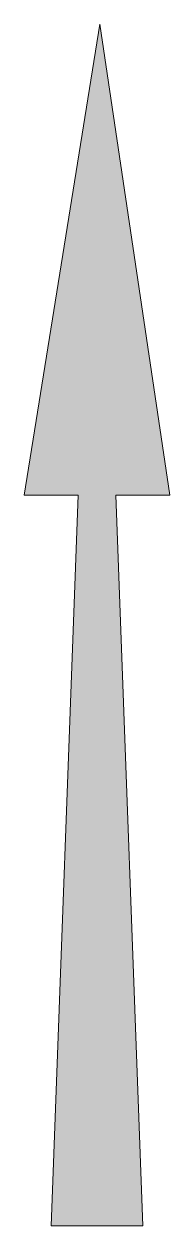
# Model space of a CAD drawing. Header units: metres. Extents: x 182 to 215, y 8 to 274.
import ezdxf

# ---------------------------------------------------------------- set-up
doc = ezdxf.new("R2010")
doc.units = ezdxf.units.M
doc.layers.add('FILL_WHITE_FFFFFF', color=7, linetype='Continuous', true_color=0xffffff)

msp = doc.modelspace()

# ---------------------------------------------------------------- hatches: boundary and pattern name
at = {"layer": 'FILL_WHITE_FFFFFF', "true_color": 0xffffff}
h = msp.add_hatch(color=7, dxfattribs=at)
h.dxf.hatch_style = 1
h.paths.add_polyline_path([(194.25, 169.95), (182.25, 169.95), (199.05, 274.35), (214.65, 169.95), (202.65, 169.95), (208.65, 7.95), (188.25, 7.95), (194.25, 169.95)])

# ---------------------------------------------------------------- linework, layer by layer
at = {"layer": 'FILL_WHITE_FFFFFF', "lineweight": 0, "true_color": 0xffffff}
msp.add_lwpolyline([(194.25, 169.95), (182.25, 169.95), (199.05, 274.35), (214.65, 169.95), (202.65, 169.95), (208.65, 7.95), (188.25, 7.95)], close=True, dxfattribs=at)

doc.saveas('drawing.dxf')
